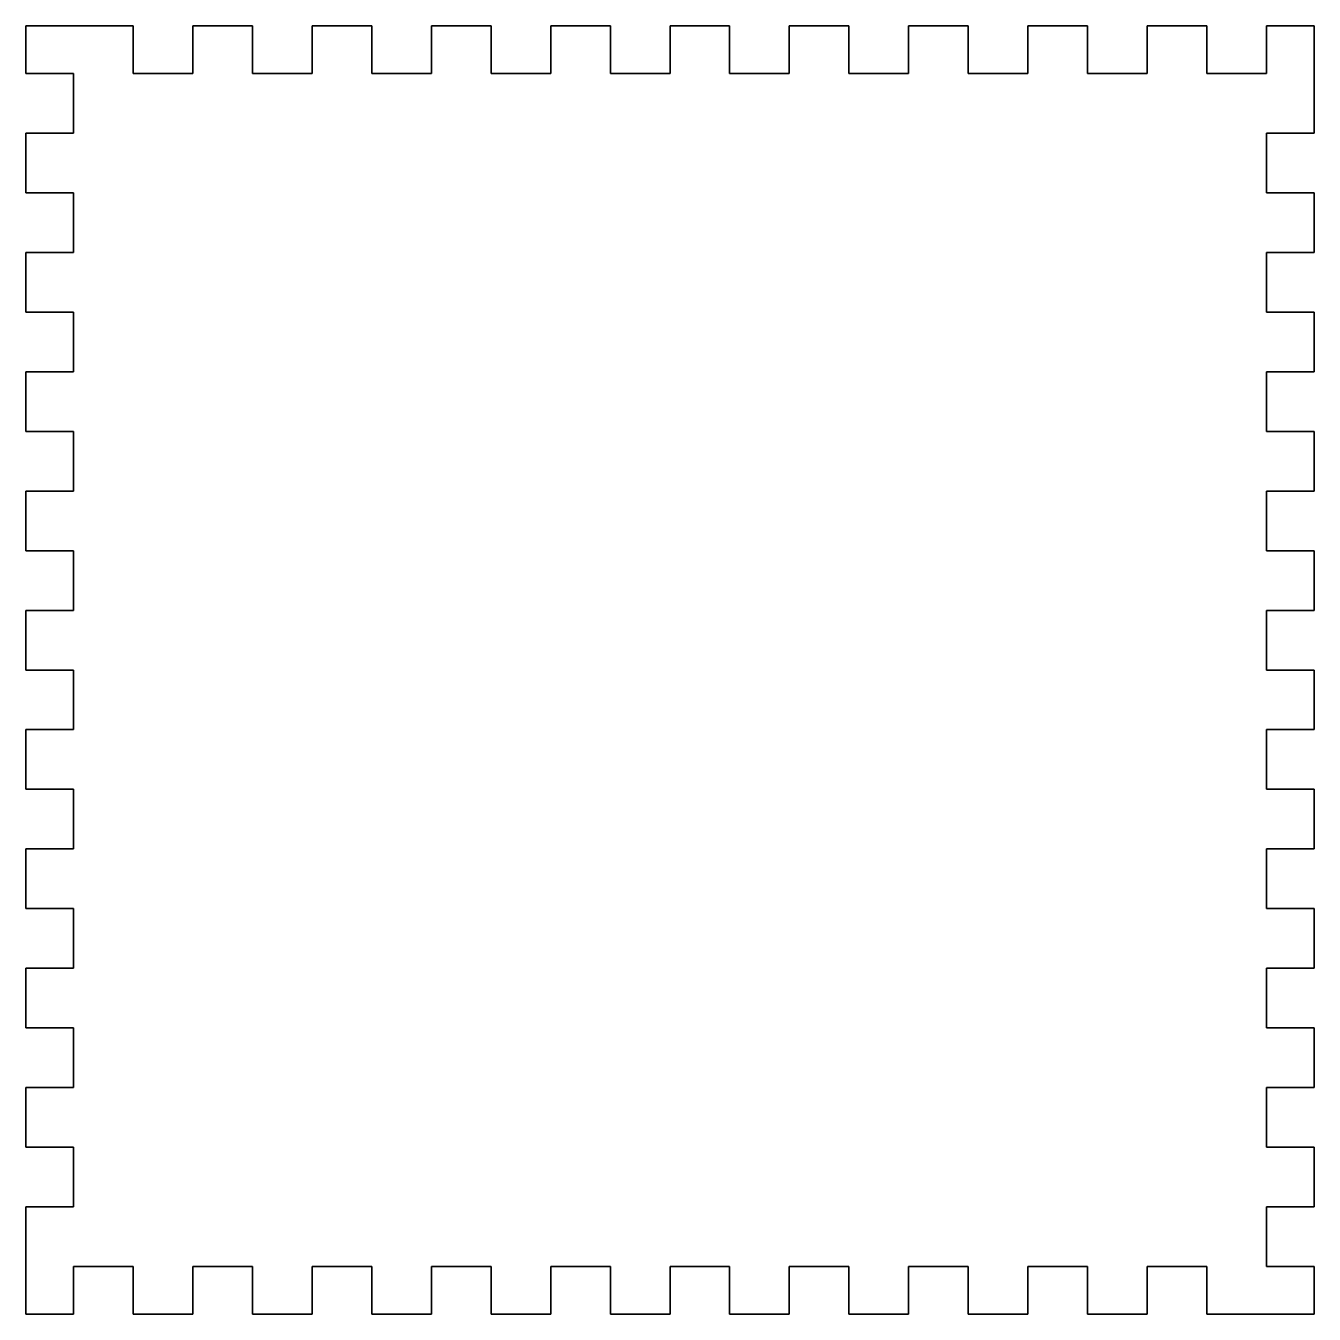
# Model space of a CAD drawing. Header units: millimetres. Extents: x -104 to 4, y -104 to 4.
import ezdxf

# ---------------------------------------------------------------- set-up
doc = ezdxf.new("R2010")
doc.units = ezdxf.units.MM
doc.layers.get('0').update_dxf_attribs({"linetype": 'CONTINUOUS'})

msp = doc.modelspace()

# ---------------------------------------------------------------- linework, layer by layer
for points in [[(-30, -100), (-25, -100), (-25, -104), (-20, -104), (-20, -100), (-15, -100), (-15, -104), (-10, -104), (-10, -100), (-5, -100), (-5, -104), (4, -104), (4, -100), (0, -100), (0, -95), (4, -95), (4, -90), (0, -90), (0, -85), (4, -85), (4, -80), (0, -80), (0, -75), (4, -75), (4, -70), (0, -70), (0, -65), (4, -65), (4, -60), (0, -60), (0, -55), (4, -55), (4, -50), (0, -50), (0, -45), (4, -45), (4, -40), (0, -40), (0, -35), (4, -35), (4, -30), (0, -30), (0, -25), (4, -25), (4, -20), (0, -20), (0, -15), (4, -15), (4, -10), (0, -10), (0, -5), (4, -5), (4, 4), (0, 4), (0, 0), (-5, 0), (-5, 4), (-10, 4), (-10, 0), (-15, 0), (-15, 4), (-20, 4), (-20, 0), (-25, 0), (-25, 4), (-30, 4), (-30, 0), (-35, 0), (-35, 4), (-40, 4), (-40, 0), (-45, 0), (-45, 4), (-50, 4), (-50, 0), (-55, 0), (-55, 4), (-60, 4), (-60, 0), (-65, 0), (-65, 4), (-70, 4), (-70, 0), (-75, 0), (-75, 4), (-80, 4), (-80, 0), (-85, 0), (-85, 4), (-90, 4), (-90, 0), (-95, 0), (-95, 4), (-104, 4), (-104, 0), (-100, 0), (-100, -5), (-104, -5), (-104, -10), (-100, -10), (-100, -15), (-104, -15), (-104, -20), (-100, -20), (-100, -25), (-104, -25), (-104, -30), (-100, -30), (-100, -35), (-104, -35), (-104, -40), (-100, -40), (-100, -45), (-104, -45), (-104, -50), (-100, -50), (-100, -55), (-104, -55), (-104, -60), (-100, -60), (-100, -65), (-104, -65), (-104, -70), (-100, -70), (-100, -75), (-104, -75), (-104, -80), (-100, -80), (-100, -85), (-104, -85), (-104, -90), (-100, -90), (-100, -95), (-104, -95), (-104, -104), (-100, -104), (-100, -100), (-95, -100), (-95, -104), (-90, -104), (-90, -100), (-85, -100), (-85, -104), (-80, -104), (-80, -100), (-75, -100), (-75, -104), (-70, -104), (-70, -100), (-65, -100), (-65, -104), (-60, -104), (-60, -100), (-55, -100), (-55, -104), (-50, -104), (-50, -100), (-45, -100), (-45, -104), (-40, -104), (-40, -100), (-35, -100), (-35, -104), (-30, -104)], [(-100, 0), (-104, 0), (-104, 4), (-95, 4), (-95, 0), (-90, 0), (-90, 4), (-85, 4), (-85, 0), (-80, 0), (-80, 4), (-75, 4), (-75, 0), (-70, 0), (-70, 4), (-65, 4), (-65, 0), (-60, 0), (-60, 4), (-55, 4), (-55, 0), (-50, 0), (-50, 4), (-45, 4), (-45, 0), (-40, 0), (-40, 4), (-35, 4), (-35, 0), (-30, 0), (-30, 4), (-25, 4), (-25, 0), (-20, 0), (-20, 4), (-15, 4), (-15, 0), (-10, 0), (-10, 4), (-5, 4), (-5, 0), (0, 0), (0, 4), (4, 4), (4, -5), (0, -5), (0, -10), (4, -10), (4, -15), (0, -15), (0, -20), (4, -20), (4, -25), (0, -25), (0, -30), (4, -30), (4, -35), (0, -35), (0, -40), (4, -40), (4, -45), (0, -45), (0, -50), (4, -50), (4, -55), (0, -55), (0, -60), (4, -60), (4, -65), (0, -65), (0, -70), (4, -70), (4, -75), (0, -75), (0, -80), (4, -80), (4, -85), (0, -85), (0, -90), (4, -90), (4, -95), (0, -95), (0, -100), (4, -100), (4, -104), (-5, -104), (-5, -100), (-10, -100), (-10, -104), (-15, -104), (-15, -100), (-20, -100), (-20, -104), (-25, -104), (-25, -100), (-30, -100), (-30, -104), (-35, -104), (-35, -100), (-40, -100), (-40, -104), (-45, -104), (-45, -100), (-50, -100), (-50, -104), (-55, -104), (-55, -100), (-60, -100), (-60, -104), (-65, -104), (-65, -100), (-70, -100), (-70, -104), (-75, -104), (-75, -100), (-80, -100), (-80, -104), (-85, -104), (-85, -100), (-90, -100), (-90, -104), (-95, -104), (-95, -100), (-100, -100), (-100, -104), (-104, -104), (-104, -95), (-100, -95), (-100, -90), (-104, -90), (-104, -85), (-100, -85), (-100, -80), (-104, -80), (-104, -75), (-100, -75), (-100, -70), (-104, -70), (-104, -65), (-100, -65), (-100, -60), (-104, -60), (-104, -55), (-100, -55), (-100, -50), (-104, -50), (-104, -45), (-100, -45), (-100, -40), (-104, -40), (-104, -35), (-100, -35), (-100, -30), (-104, -30), (-104, -25), (-100, -25), (-100, -20), (-104, -20), (-104, -15), (-100, -15), (-100, -10), (-104, -10), (-104, -5), (-100, -5)]]:
    msp.add_lwpolyline(points, close=True)

doc.saveas('drawing.dxf')
